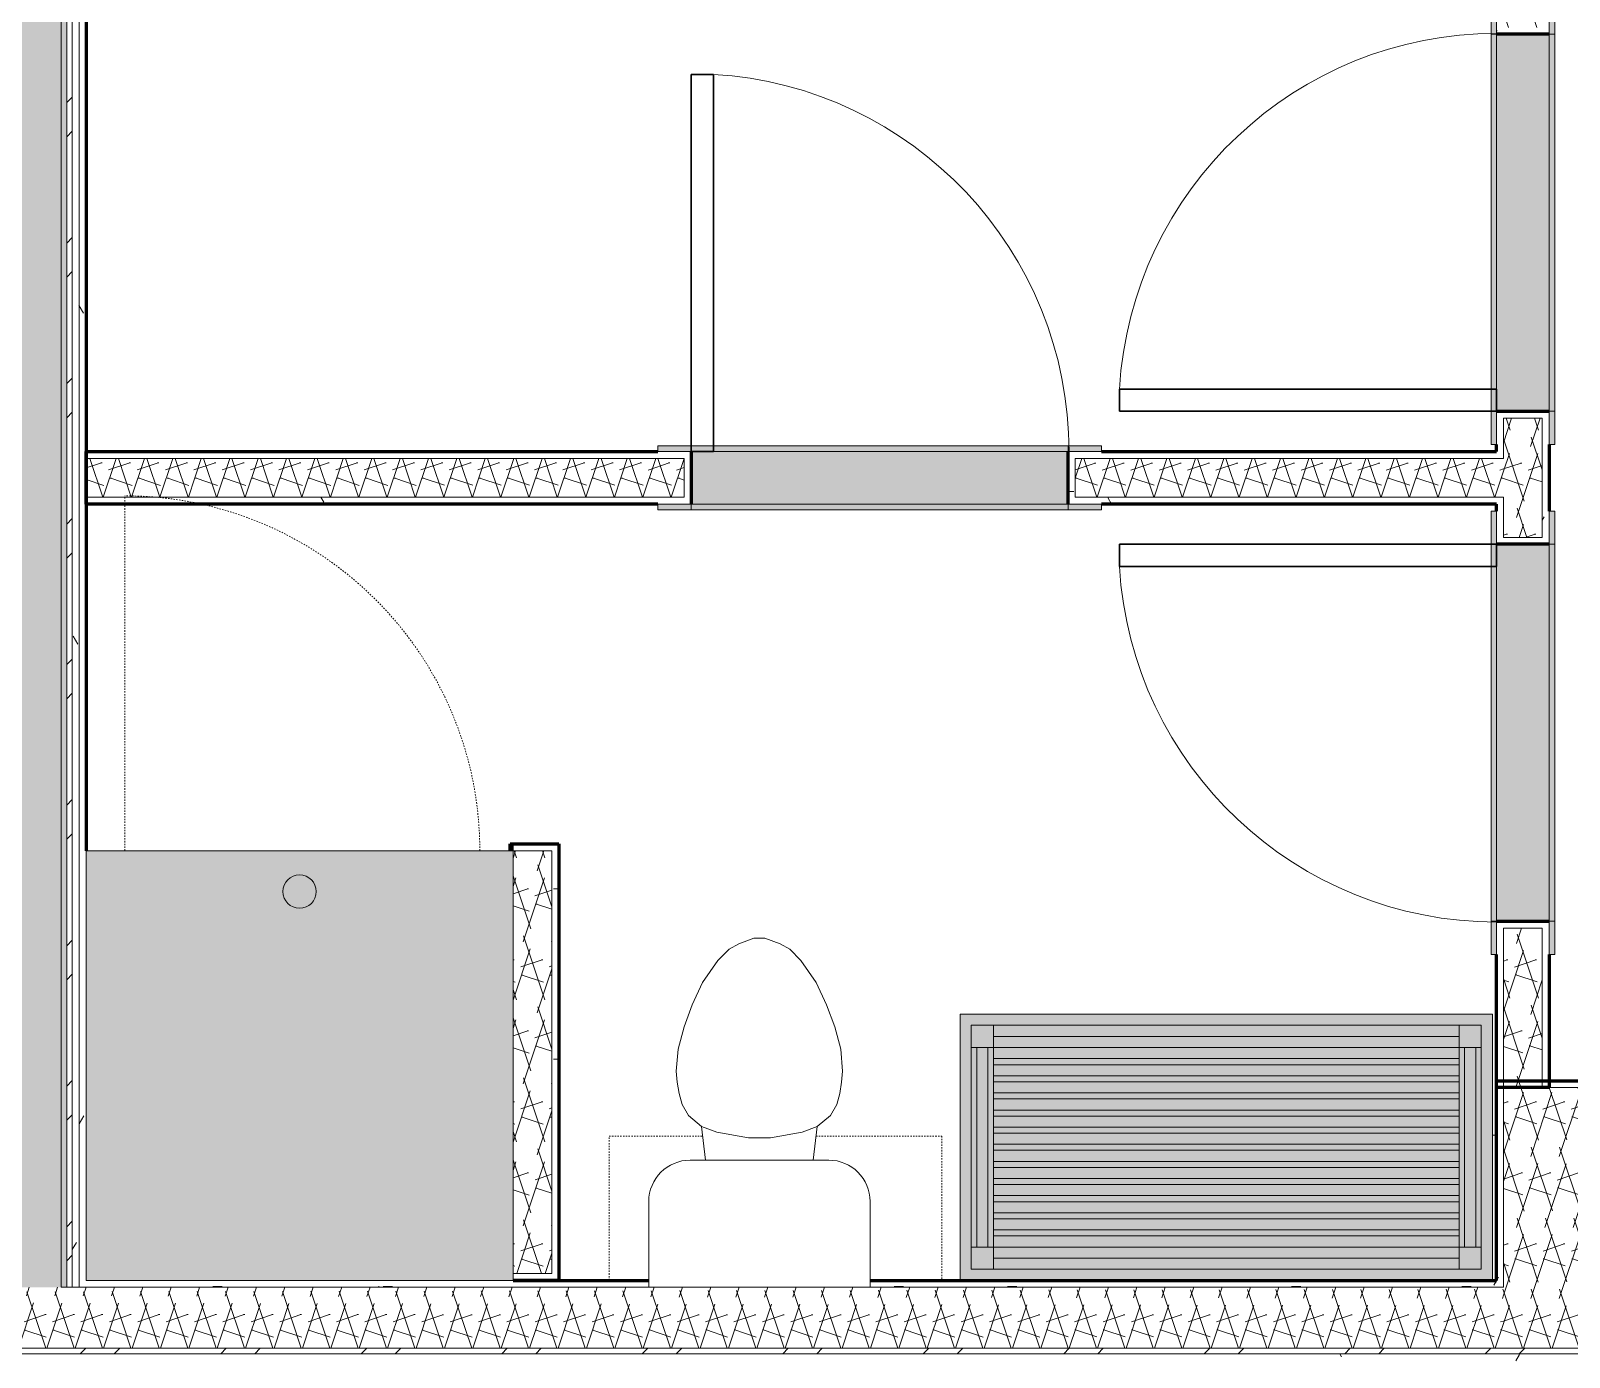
# Model space of a CAD drawing. Header units: inches. Extents: x -4110 to -1807, y 11006 to 12281.
# Drawn here: x -3339.3 to -3200.5, y 11718.4 to 11838.1 of the extents above; entities that cross this region are included whole.
import ezdxf

# ---------------------------------------------------------------- set-up
doc = ezdxf.new("R2010")
doc.units = ezdxf.units.IN
doc.header["$MEASUREMENT"] = 0
doc.linetypes.add('Dash', pattern=[0.25, 0.125, -0.125])
for name, color, linetype, lineweight in [('0-1', 7, 'Continuous', 5), ('0-2', 90, 'Continuous', 18), ('A-DOOR-1', 7, 'Continuous', 9), ('A-DOOR-2', 250, 'Continuous', 30), ('A-DOOR-FRAM-1', 31, 'Continuous', 18), ('A-DOOR-FRAM-2', 7, 'Continuous', 9), ('A-FLOR-2', 90, 'Continuous', 18), ('A-WALL', 113, 'Continuous', 18), ('A-WALL-1', 8, 'Continuous', 5), ('A-WALL-3', 50, 'Continuous', 60), ('A-WALL-4', 90, 'Continuous', 18), ('A-WALL-PATT-1', 7, 'Continuous', 9), ('A-WALL-PATT-2', 253, 'Continuous', 9), ('A-WALL-PATT-5', 111, 'Continuous', 9), ('I-WALL-4', 2, 'Continuous', 5), ('I-WALL-5', 2, 'Continuous', 60), ('P-SANR-FIXT-2', 7, 'Continuous', 9), ('P-SANR-FIXT-3', 130, 'Continuous', 9), ('P-SANR-FIXT-5', 9, 'Continuous', 9), ('P-SANR-FIXT-HDLN-1', 7, 'Dash', 9), ('Q-CASE-1', 130, 'Continuous', 9), ('Q-CASE-2', 127, 'Continuous', 9), ('Q-CASE-3', 7, 'Continuous', 9), ('Q-CASE-4', 7, 'Dash', 9)]:
    doc.layers.add(name, color=color, linetype=linetype, lineweight=lineweight)
pattern_1 = [(0, (0, 0), (20.48, 5.12), [0.845, -14.515, 0.845, -14.515, -81.92]), (0, (0, 0), (20.48, 5.12), [-30.72, 0.845, -29.875, 0.845, -14.515, -35.84]), (0, (0, 0), (20.48, 5.12), [-76.8, 0.845, -9.395, 0.845, -24.755]), (120, (7.68, 2.56), (-14.67405, 15.1762003), [0.845, -14.515, 0.845, -14.515, -81.92]), (120, (7.68, 2.56), (-14.67405, 15.1762003), [-30.72, 0.845, -29.875, 0.845, -14.515, -35.84]), (120, (7.68, 2.56), (-14.67405, 15.1762003), [-76.8, 0.845, -9.395, 0.845, -24.755]), (240, (10.24, 12.8), (-5.80595, -20.2962003), [0.845, -14.515, 0.845, -14.515, -81.92]), (240, (10.24, 12.8), (-5.80595, -20.2962003), [-30.72, 0.845, -29.875, 0.845, -14.515, -35.84]), (240, (10.24, 12.8), (-5.80595, -20.2962003), [-76.8, 0.845, -9.395, 0.845, -24.755])]
pattern_2 = [(161.57, (0.32, 0.32), (-2.560496185, -0.000537386), [0, -18.214, 2.022, 0]), (18.43, (-0.32, 0.32), (-2.560496185, 0.000537386), [0, -18.214, 2.022, 0]), (108.43, (0.32, 0.32), (1.27922091, -6.400876726), [6.07, -14.166]), (71.57, (-0.32, 0.32), (1.27922091, 6.400876726), [6.07, -14.166])]
pattern_3 = [(45, (0, 0), (-6.335677, 6.335677), []), (45, (0, 9.6), (-6.335677, 6.335677), [])]

# ---------------------------------------------------------------- blocks, each defined once
blk = doc.blocks.new('SWING - SINGLE - FLUSH - SWING - FLUSH - 2-10 x 6-8 - PRIVACY-3983845-ENLARGED RCP - 2ND FLOOR PLAN - EAST')
at = {"layer": 'A-DOOR-FRAM-1'}
for points in [[(-17.63, 2.38), (-17, 2.38), (-17, 2.88), (-20, 2.88), (-20, 2.38)], [(-17, 2.38), (17, 2.38), (17, 2.88), (-17, 2.88)], [(20, 2.38), (20, 2.88), (17, 2.88), (17, 2.38)], [(-17, -2.87), (-17, -2.37), (-20, -2.37), (-20, -2.87), (-17.63, -2.87)], [(17, -2.87), (17, -2.37), (-17, -2.37), (-17, -2.87), (16.5, -2.87)], [(20, -2.87), (20, -2.37), (17, -2.37), (17, -2.87), (19.65, -2.87)]]:
    blk.add_hatch(color=256, dxfattribs=at).paths.add_polyline_path(points, flags=0)
at = {"layer": 'A-DOOR-1'}
blk.add_arc((17, -2.37), 34.07, 180, 266.6343, dxfattribs=at)
at = {"layer": 'A-DOOR-2'}
for p, q in [((15, -2.37), (15, -36.38)), ((17, -2.37), (15, -2.37)), ((17, -2.37), (17, -36.38)), ((17, -36.38), (15, -36.38))]:
    blk.add_line(p, q, dxfattribs=at)
at = {"layer": 'A-DOOR-FRAM-2'}
for p, q in [((-17, 2.88), (-20, 2.88)), ((-20, 2.88), (-20, 2.38)), ((17, 2.88), (-17, 2.88)), ((-17, 2.88), (-17, 2.38)), ((20, 2.88), (17, 2.88)), ((17, 2.88), (17, 2.38)), ((20, 2.88), (20, 2.38)), ((-20, 2.38), (-17, 2.38)), ((-17, 2.38), (17, 2.38)), ((17, 2.38), (20, 2.38)), ((-17, -2.37), (-20, -2.37)), ((-20, -2.87), (-20, -2.37)), ((17, -2.37), (-17, -2.37)), ((-17, -2.87), (-17, -2.37)), ((20, -2.37), (17, -2.37)), ((17, -2.87), (17, -2.37)), ((20, -2.87), (20, -2.37)), ((-20, -2.87), (-17, -2.87)), ((-17, -2.87), (17, -2.87)), ((17, -2.87), (20, -2.87))]:
    blk.add_line(p, q, dxfattribs=at)
blk = doc.blocks.new('SWING - SINGLE - FLUSH - SWING - FLUSH - 2-10 x 6-8 - PRIVACY-3983846-ENLARGED RCP - 2ND FLOOR PLAN - EAST')
at = {"layer": 'A-DOOR-FRAM-1'}
for points in [[(-17.63, 2.38), (-17, 2.38), (-17, 2.88), (-20, 2.88), (-20, 2.38)], [(-17, 2.38), (17, 2.38), (17, 2.88), (-17, 2.88)], [(20, 2.38), (20, 2.88), (17, 2.88), (17, 2.38), (17.62, 2.38)], [(-17.63, -2.87), (-17, -2.87), (-17, -2.37), (-20, -2.37), (-20, -2.87)], [(-17, -2.87), (17, -2.87), (17, -2.37), (-17, -2.37)], [(17, -2.87), (20, -2.87), (20, -2.37), (17, -2.37)]]:
    blk.add_hatch(color=256, dxfattribs=at).paths.add_polyline_path(points, flags=0)
at = {"layer": 'A-DOOR-1'}
blk.add_arc((17, -2.37), 34.07, 180, 266.6343, dxfattribs=at)
at = {"layer": 'A-DOOR-2'}
for p, q in [((15, -2.37), (15, -36.38)), ((17, -2.37), (15, -2.37)), ((17, -2.37), (17, -36.38)), ((17, -36.38), (15, -36.38))]:
    blk.add_line(p, q, dxfattribs=at)
at = {"layer": 'A-DOOR-FRAM-2'}
for p, q in [((-17, 2.88), (-20, 2.88)), ((-20, 2.88), (-20, 2.38)), ((17, 2.88), (-17, 2.88)), ((-17, 2.88), (-17, 2.38)), ((20, 2.88), (17, 2.88)), ((17, 2.88), (17, 2.38)), ((20, 2.88), (20, 2.38)), ((-20, 2.38), (-17, 2.38)), ((-17, 2.38), (17, 2.38)), ((17, 2.38), (20, 2.38)), ((-17, -2.37), (-20, -2.37)), ((-20, -2.87), (-20, -2.37)), ((17, -2.37), (-17, -2.37)), ((-17, -2.87), (-17, -2.37)), ((20, -2.37), (17, -2.37)), ((17, -2.87), (17, -2.37)), ((20, -2.87), (20, -2.37)), ((-20, -2.87), (-17, -2.87)), ((-17, -2.87), (17, -2.87)), ((17, -2.87), (20, -2.87))]:
    blk.add_line(p, q, dxfattribs=at)
blk = doc.blocks.new('Toilet-Domestic-3D - Toilet-Domestic-3D-1352612-ENLARGED RCP - 2ND FLOOR PLAN - EAST')
at = {"layer": 'P-SANR-FIXT-2'}
for p, q in [((-9.98, 19.48), (9.98, 19.48)), ((-9.98, 11.75), (-9.98, 19.48)), ((9.98, 19.48), (9.98, 11.75)), ((6.25, 8.02), (-6.25, 8.02)), ((-4.86, 8.02), (-5.21, 5)), ((4.86, 8.02), (5.21, 5)), ((-1, 6), (-3.84, 5.5)), ((1, 6), (-1, 6)), ((3.84, 5.5), (1, 6)), ((-5.21, 5), (-6.4, 4)), ((-3.84, 5.5), (-5.21, 5)), ((5.21, 5), (3.84, 5.5)), ((6.4, 4), (5.21, 5)), ((-6.97, 3), (-7.24, 2)), ((-6.4, 4), (-6.97, 3)), ((6.97, 3), (6.4, 4)), ((7.24, 2), (6.97, 3)), ((-7.24, 2), (-7.41, 1)), ((7.41, 1), (7.24, 2)), ((-7.41, 1), (-7.5, 0)), ((-7.5, 0), (-7.33, -1.99)), ((7.33, -1.99), (7.5, 0)), ((7.5, 0), (7.41, 1)), ((-7.33, -1.99), (-6.79, -4)), ((6.79, -4), (7.33, -1.99)), ((-6.79, -4), (-6.06, -6)), ((6.06, -6), (6.79, -4)), ((-6.06, -6), (-5.13, -8)), ((5.13, -8), (6.06, -6)), ((-5.13, -8), (-3.74, -10)), ((3.74, -10), (5.13, -8)), ((-3.74, -10), (-2.74, -11)), ((-2.74, -11), (-1.87, -11.5)), ((1.87, -11.5), (2.74, -11)), ((2.74, -11), (3.74, -10)), ((-1.87, -11.5), (-0.5, -12)), ((-0.5, -12), (0.5, -12)), ((0.5, -12), (1.87, -11.5))]:
    blk.add_line(p, q, dxfattribs=at)
for centre, start, end in [((-6.25, 11.75), 180, 270), ((6.25, 11.75), 270, 360)]:
    blk.add_arc(centre, 3.73, start, end, dxfattribs=at)
blk = doc.blocks.new('Bath Vanity - Bath Vanity 48_-V2-ENLARGED RCP - 2ND FLOOR PLAN - EAST')
at = {"layer": 'Q-CASE-1'}
h = blk.add_hatch(color=256, dxfattribs=at)
h.paths.add_polyline_path([(-23.26, 24), (-23.26, 0), (24.74, 0), (24.74, 24), (-22.26, 24)], flags=0)
h.paths.add_polyline_path([(-22.26, 22), (-22.26, 23), (23.74, 23), (23.74, 1), (-22.26, 1), (-22.26, 21)], flags=0)
h.paths.add_polyline_path([(-20.26, 22), (-20.26, 21), (21.74, 21), (21.74, 22), (-16.56, 22)], flags=0)
h.paths.add_polyline_path([(-20.26, 18.45), (-20.26, 17.91), (21.74, 17.91), (21.74, 18.45), (-16.56, 18.45)], flags=0)
h.paths.add_polyline_path([(-20.26, 10.18), (21.74, 10.18), (21.74, 10.73), (-20.26, 10.73)], flags=0)
h.paths.add_polyline_path([(-20.26, 12.27), (-20.26, 11.73), (21.74, 11.73), (21.74, 12.27), (-16.56, 12.27)], flags=0)
h.paths.add_polyline_path([(-20.26, 20), (-20.26, 19.45), (21.74, 19.45), (21.74, 20), (-16.56, 20)], flags=0)
h.paths.add_polyline_path([(-20.26, 13.82), (-20.26, 13.27), (21.74, 13.27), (21.74, 13.82), (-16.56, 13.82)], flags=0)
h.paths.add_polyline_path([(-20.26, 2), (21.74, 2), (21.74, 3), (-20.26, 3)], flags=0)
h.paths.add_polyline_path([(-20.26, 5.55), (21.74, 5.55), (21.74, 6.09), (-20.26, 6.09)], flags=0)
h.paths.add_polyline_path([(-20.26, 15.36), (-20.26, 14.82), (21.74, 14.82), (21.74, 15.36), (-16.56, 15.36)], flags=0)
h.paths.add_polyline_path([(-20.26, 7.64), (-20.26, 7.09), (21.74, 7.09), (21.74, 7.64), (-16.56, 7.64)], flags=0)
h.paths.add_polyline_path([(-20.26, 4.05), (-20.26, 4), (21.74, 4), (21.74, 4.55), (-20.26, 4.55)], flags=0)
h.paths.add_polyline_path([(-20.26, 16.91), (-20.26, 16.36), (21.74, 16.36), (21.74, 16.91), (-16.56, 16.91)], flags=0)
h.paths.add_polyline_path([(-20.26, 8.64), (21.74, 8.64), (21.74, 9.18), (-20.26, 9.18)], flags=0)
at = {"layer": 'Q-CASE-2'}
h = blk.add_hatch(color=256, dxfattribs=at)
h.paths.add_polyline_path([(-22.26, 22), (-22.26, 21), (-20.26, 21), (-20.26, 23), (-22.26, 23)], flags=0)
h.paths.add_polyline_path([(-22.26, 3), (-22.26, 1), (-20.26, 1), (-20.26, 3), (-21.76, 3)], flags=0)
h.paths.add_polyline_path([(21.74, 23), (21.74, 21), (23.74, 21), (23.74, 23)], flags=0)
h.paths.add_polyline_path([(21.74, 3), (21.74, 1), (23.74, 1), (23.74, 3), (22.24, 3)], flags=0)
for points in [[(-20.26, 22), (21.74, 22), (21.74, 23), (-20.26, 23)], [(-22.26, 20), (-22.26, 3), (-21.76, 3), (-21.76, 21), (-22.26, 21)], [(-21.76, 10.73), (-21.76, 3), (-20.76, 3), (-20.76, 21), (-21.76, 21), (-21.76, 11.73)], [(-20.76, 4), (-20.76, 3), (-20.26, 3), (-20.26, 21), (-20.76, 21), (-20.76, 4.55)], [(-20.26, 21), (-20.26, 20), (21.74, 20), (21.74, 21), (-16.56, 21)], [(21.74, 4.55), (21.74, 3), (22.24, 3), (22.24, 21), (21.74, 21), (21.74, 5.55)], [(22.24, 5.55), (22.24, 3), (23.24, 3), (23.24, 21), (22.24, 21), (22.24, 6.09)], [(23.24, 13.27), (23.24, 3), (23.74, 3), (23.74, 21), (23.24, 21), (23.24, 13.82)], [(-20.26, 19.45), (-20.26, 18.45), (21.74, 18.45), (21.74, 19.45), (-16.56, 19.45)], [(-20.26, 16.91), (21.74, 16.91), (21.74, 17.91), (-20.26, 17.91), (-20.26, 17.78)], [(-20.26, 16.36), (-20.26, 15.36), (21.74, 15.36), (21.74, 16.36), (-16.56, 16.36)], [(-20.26, 14.82), (-20.26, 13.82), (21.74, 13.82), (21.74, 14.82), (-16.56, 14.82)], [(-20.26, 13.27), (-20.26, 12.27), (21.74, 12.27), (21.74, 13.27), (-16.56, 13.27)], [(-20.26, 11.73), (-20.26, 10.73), (21.74, 10.73), (21.74, 11.73), (-16.56, 11.73)], [(-20.26, 10.18), (-20.26, 9.18), (21.74, 9.18), (21.74, 10.18), (-16.56, 10.18)], [(-20.26, 8.64), (-20.26, 7.64), (21.74, 7.64), (21.74, 8.64), (-16.56, 8.64)], [(-20.26, 7.09), (-20.26, 6.09), (21.74, 6.09), (21.74, 7.09), (-16.56, 7.09)], [(-20.26, 5.55), (-20.26, 4.55), (21.74, 4.55), (21.74, 5.55), (-16.56, 5.55)], [(-20.26, 4), (-20.26, 3), (21.74, 3), (21.74, 4), (-19.26, 4)], [(-20.26, 2), (-20.26, 1), (21.74, 1), (21.74, 2), (-16.56, 2)]]:
    blk.add_hatch(color=256, dxfattribs=at).paths.add_polyline_path(points, flags=0)
at = {"layer": 'Q-CASE-3'}
for p, q in [((-23.26, 0), (-23.26, 24)), ((-23.26, 24), (24.74, 24)), ((24.74, 24), (24.74, 0)), ((-22.26, 21), (-22.26, 23)), ((-22.26, 23), (-20.26, 23)), ((-20.26, 23), (21.74, 23)), ((-20.26, 23), (-20.26, 21)), ((21.74, 21), (21.74, 23)), ((21.74, 23), (23.74, 23)), ((23.74, 23), (23.74, 21)), ((-22.26, 21), (-22.26, 3)), ((-20.26, 21), (-22.26, 21)), ((-21.76, 21), (-21.76, 3)), ((-20.76, 21), (-20.76, 3)), ((-20.26, 22), (21.74, 22)), ((21.74, 21), (-20.26, 21)), ((-20.26, 21), (-20.26, 3)), ((21.74, 21), (21.74, 3)), ((23.74, 21), (21.74, 21)), ((22.24, 21), (22.24, 3)), ((23.24, 21), (23.24, 3)), ((23.74, 21), (23.74, 3)), ((-20.26, 20), (21.74, 20)), ((21.74, 19.45), (-20.26, 19.45)), ((-20.26, 18.45), (21.74, 18.45)), ((21.74, 17.91), (-20.26, 17.91)), ((-20.26, 16.91), (21.74, 16.91)), ((21.74, 16.36), (-20.26, 16.36)), ((-20.26, 15.36), (21.74, 15.36)), ((21.74, 14.82), (-20.26, 14.82)), ((-20.26, 13.82), (21.74, 13.82)), ((21.74, 13.27), (-20.26, 13.27)), ((-20.26, 12.27), (21.74, 12.27)), ((21.74, 11.73), (-20.26, 11.73)), ((-20.26, 10.73), (21.74, 10.73)), ((21.74, 10.18), (-20.26, 10.18)), ((-20.26, 9.18), (21.74, 9.18)), ((21.74, 8.64), (-20.26, 8.64)), ((-20.26, 7.64), (21.74, 7.64)), ((21.74, 7.09), (-20.26, 7.09)), ((-20.26, 6.09), (21.74, 6.09)), ((21.74, 5.55), (-20.26, 5.55)), ((-20.26, 4.55), (21.74, 4.55)), ((-22.26, 1), (-22.26, 3)), ((-22.26, 3), (-20.26, 3)), ((21.74, 4), (-20.26, 4)), ((-20.26, 3), (21.74, 3)), ((-20.26, 3), (-20.26, 1)), ((21.74, 1), (21.74, 3)), ((21.74, 3), (23.74, 3)), ((23.74, 3), (23.74, 1)), ((-20.26, 2), (21.74, 2)), ((-20.26, 1), (-22.26, 1)), ((-20.26, 1), (21.74, 1)), ((23.74, 1), (21.74, 1))]:
    blk.add_line(p, q, dxfattribs=at)
blk = doc.blocks.new('300 Series Wall Hung Cabinet_326 - 30_-V3-ENLARGED RCP - 2ND FLOOR PLAN - EAST')
at = {"layer": 'Q-CASE-4'}
for p, q in [((-15, 0.19), (-15, 13.19)), ((-15, 13.19), (-6.56, 13.19)), ((3.66, 13.19), (15, 13.19)), ((15, 13.19), (15, 0.19)), ((-11.43, 0.19), (-15, 0.19)), ((15, 0.19), (8.53, 0.19))]:
    blk.add_line(p, q, dxfattribs=at)
blk = doc.blocks.new('SWING - SINGLE - FLUSH - SWING - FLUSH - 2-10 x 6-8 - PRIVACY-3983844-ENLARGED RCP - 2ND FLOOR PLAN - EAST')
at = {"layer": 'A-DOOR-FRAM-1'}
for points in [[(-17.63, 2.37), (-17, 2.37), (-17, 2.87), (-20, 2.87), (-20, 2.37)], [(-17, 2.37), (17, 2.37), (17, 2.87), (-17, 2.87)], [(20, 2.37), (20, 2.87), (17, 2.87), (17, 2.37), (18.19, 2.37)], [(-17, -2.88), (-17, -2.38), (-20, -2.38), (-20, -2.88), (-17.63, -2.88)], [(-17, -2.88), (17, -2.88), (17, -2.38), (-17, -2.38)], [(20, -2.88), (20, -2.38), (17, -2.38), (17, -2.88), (18.19, -2.88)]]:
    blk.add_hatch(color=256, dxfattribs=at).paths.add_polyline_path(points, flags=0)
at = {"layer": 'A-DOOR-1'}
blk.add_arc((17, 2.37), 34.07, 93.3657, 180, dxfattribs=at)
at = {"layer": 'A-DOOR-2'}
for p, q in [((15, 2.37), (15, 36.38)), ((17, 36.38), (15, 36.38)), ((17, 2.37), (17, 36.38)), ((17, 2.37), (15, 2.37))]:
    blk.add_line(p, q, dxfattribs=at)
at = {"layer": 'A-DOOR-FRAM-2'}
for p, q in [((-17, 2.87), (-20, 2.87)), ((-20, 2.37), (-20, 2.87)), ((17, 2.87), (-17, 2.87)), ((-17, 2.37), (-17, 2.87)), ((20, 2.87), (17, 2.87)), ((17, 2.37), (17, 2.87)), ((20, 2.37), (20, 2.87)), ((-20, 2.37), (-17, 2.37)), ((-17, 2.37), (17, 2.37)), ((17, 2.37), (20, 2.37)), ((-17, -2.38), (-20, -2.38)), ((-20, -2.38), (-20, -2.88)), ((17, -2.38), (-17, -2.38)), ((-17, -2.38), (-17, -2.88)), ((20, -2.38), (17, -2.38)), ((17, -2.38), (17, -2.88)), ((20, -2.38), (20, -2.88)), ((-20, -2.88), (-17, -2.88)), ((-17, -2.88), (17, -2.88)), ((17, -2.88), (20, -2.88))]:
    blk.add_line(p, q, dxfattribs=at)
blk = doc.blocks.new('The Shower - The Shower-4050272-ENLARGED RCP - 2ND FLOOR PLAN - EAST')
at = {"layer": 'P-SANR-FIXT-3'}
h = blk.add_hatch(color=256, dxfattribs=at)
h.paths.add_polyline_path([(0, -7.47), (0, -39.25), (38.5, -39.25), (38.5, -0.5), (0, -0.5)], flags=0)
h.paths.add_polyline_path([(17.75, -35.56), (17.8, -35.17), (17.95, -34.81), (18.19, -34.5), (18.5, -34.26), (18.86, -34.11), (19.25, -34.06), (19.64, -34.11), (20, -34.26), (20.31, -34.5), (20.55, -34.81), (20.7, -35.17), (20.75, -35.59), (20.7, -35.95), (20.55, -36.31), (20.31, -36.62), (20, -36.86), (19.64, -37.01), (19.25, -37.06), (18.86, -37.01), (18.5, -36.86), (18.19, -36.62), (17.95, -36.31), (17.8, -35.95), (17.75, -35.59)], flags=0)
at = {"layer": 'P-SANR-FIXT-5'}
blk.add_hatch(color=256, dxfattribs=at).paths.add_polyline_path([(17.75, -35.56), (17.8, -35.95), (17.95, -36.31), (18.19, -36.62), (18.5, -36.86), (18.86, -37.01), (19.25, -37.06), (19.64, -37.01), (20.04, -36.83), (20.31, -36.62), (20.55, -36.31), (20.7, -35.95), (20.75, -35.53), (20.7, -35.17), (20.55, -34.81), (20.31, -34.5), (20, -34.26), (19.64, -34.11), (19.25, -34.06), (18.86, -34.11), (18.5, -34.26), (18.19, -34.5), (17.95, -34.81), (17.8, -35.17), (17.75, -35.55)], flags=0)
at = {"layer": 'P-SANR-FIXT-2'}
for p, q in [((0, -0.5), (38.5, -0.5)), ((0, -39.25), (0, -0.5)), ((38.5, -0.5), (38.5, -39.25)), ((38.5, -39.25), (0, -39.25))]:
    blk.add_line(p, q, dxfattribs=at)
for start, end in [(0, 180), (180, 360)]:
    blk.add_arc((19.25, -35.56), 1.5, start, end, dxfattribs=at)
at = {"layer": 'P-SANR-FIXT-HDLN-1'}
blk.add_line((35, -39.25), (35, -71.25), dxfattribs=at)
blk.add_arc((35, -39.25), 32, 180, 270, dxfattribs=at)
blk = doc.blocks.new('CTR - 1st Phase - Unit Layouts_rvt-1-ENLARGED RCP - 2ND FLOOR PLAN - EAST')
at = {"layer": 'A-WALL-1'}
for points in [[(-3207.1, 11803.74), (-3202.35, 11803.74), (-3202.35, 11837.74), (-3207.1, 11837.74), (-3207.1, 11827.3)], [(-3245.72, 11795.36), (-3245.72, 11800.11), (-3279.72, 11800.11), (-3279.72, 11795.36)], [(-3207.1, 11757.74), (-3202.35, 11757.74), (-3202.35, 11791.74), (-3207.1, 11791.74), (-3207.1, 11789.46)], [(-3296.04, 11764.11), (-3295.79, 11764.11), (-3295.79, 11764.74), (-3296.04, 11764.74)]]:
    blk.add_hatch(color=256, dxfattribs=at).paths.add_polyline_path(points, flags=0)
at = {"layer": 'A-WALL-PATT-1'}
h = blk.add_hatch(dxfattribs=at)
h.set_pattern_fill('FP_1', color=256, style=0, pattern_type=2)
h.set_pattern_definition(pattern_1)
h.paths.add_polyline_path([(-3206.48, 11742.74), (-3206.47, 11742.74), (-3206.47, 11757.11), (-3204.72, 11757.11), (-3204.72, 11757.74), (-3207.1, 11757.74), (-3207.07, 11743.34)], flags=0)
h.paths.add_polyline_path([(-3207.1, 11791.74), (-3204.72, 11791.74), (-3204.72, 11792.36), (-3206.47, 11792.36), (-3206.47, 11795.99), (-3207.1, 11795.99), (-3207.1, 11792.36)], flags=0)
h.paths.add_polyline_path([(-3206.47, 11799.49), (-3206.47, 11803.11), (-3204.72, 11803.11), (-3204.72, 11803.74), (-3207.1, 11803.74), (-3207.1, 11799.49)], flags=0)
h.paths.add_polyline_path([(-3206.34, 11837.74), (-3204.72, 11837.74), (-3204.72, 11838.36), (-3206.47, 11838.36), (-3206.47, 11841.36), (-3207.1, 11841.36), (-3207.1, 11837.74), (-3206.47, 11837.74)], flags=0)
h = blk.add_hatch(dxfattribs=at)
h.set_pattern_fill('FP_1', color=256, style=0, pattern_type=2)
h.set_pattern_definition(pattern_1)
h.paths.add_polyline_path([(-3202.35, 11742.74), (-3202.35, 11757.74), (-3204.72, 11757.74), (-3204.72, 11757.11), (-3202.97, 11757.11), (-3202.97, 11742.74)], flags=0)
h.paths.add_polyline_path([(-3202.97, 11791.74), (-3202.35, 11791.74), (-3202.37, 11803.74), (-3204.72, 11803.74), (-3204.72, 11803.11), (-3202.97, 11803.11), (-3202.97, 11792.36), (-3204.72, 11792.36), (-3204.72, 11791.74), (-3204.42, 11791.74)], flags=0)
h.paths.add_polyline_path([(-3204.72, 11837.74), (-3202.35, 11837.74), (-3202.35, 11841.36), (-3202.97, 11841.36), (-3202.97, 11838.36), (-3204.72, 11838.36)], flags=0)
h = blk.add_hatch(dxfattribs=at)
h.set_pattern_fill('FP_1', color=256, style=0, pattern_type=2)
h.set_pattern_definition(pattern_1)
h.paths.add_polyline_path([(-3218.81, 11795.36), (-3207.1, 11795.36), (-3207.1, 11795.99), (-3245.1, 11795.99), (-3245.1, 11797.74), (-3245.72, 11797.74), (-3245.72, 11795.36), (-3242.72, 11795.36)], flags=0)
h.paths.add_polyline_path([(-3279.72, 11795.36), (-3279.72, 11797.74), (-3280.35, 11797.74), (-3280.35, 11795.99), (-3334.29, 11795.99), (-3334.29, 11795.36), (-3280.35, 11795.36)], flags=0)
h = blk.add_hatch(dxfattribs=at)
h.set_pattern_fill('FP_1', color=256, style=0, pattern_type=2)
h.set_pattern_definition(pattern_1)
h.paths.add_polyline_path([(-3295.79, 11725.36), (-3291.66, 11725.36), (-3291.66, 11764.74), (-3295.79, 11764.74), (-3295.79, 11764.11), (-3292.29, 11764.11), (-3292.29, 11725.99), (-3295.79, 11725.99)], flags=0)
at = {"layer": 'A-WALL-PATT-2'}
h = blk.add_hatch(dxfattribs=at)
h.set_pattern_fill('FP_2', color=256, style=0, pattern_type=2)
h.set_pattern_definition(pattern_2)
h.paths.add_polyline_path([(-3206.47, 11742.74), (-3202.97, 11742.74), (-3202.97, 11757.11), (-3206.47, 11757.11), (-3206.47, 11751.61)], flags=0)
h.paths.add_polyline_path([(-3204.72, 11792.36), (-3202.97, 11792.36), (-3202.97, 11803.11), (-3206.47, 11803.11), (-3206.47, 11792.36)], flags=0)
h.paths.add_polyline_path([(-3202.97, 11838.36), (-3202.97, 11841.99), (-3206.47, 11841.99), (-3206.47, 11838.36), (-3204.72, 11838.36)], flags=0)
h = blk.add_hatch(dxfattribs=at)
h.set_pattern_fill('FP_2', color=256, style=0, pattern_type=2)
h.set_pattern_definition(pattern_2)
h.paths.add_polyline_path([(-3207.1, 11795.99), (-3206.47, 11795.99), (-3206.47, 11799.49), (-3245.1, 11799.49), (-3245.1, 11795.99), (-3218.81, 11795.99)], flags=0)
h.paths.add_polyline_path([(-3286.17, 11795.99), (-3280.35, 11795.99), (-3280.35, 11799.49), (-3334.29, 11799.49), (-3334.29, 11795.99), (-3307.01, 11795.99)], flags=0)
h = blk.add_hatch(dxfattribs=at)
h.set_pattern_fill('FP_2', color=256, style=0, pattern_type=2)
h.set_pattern_definition(pattern_2)
h.paths.add_polyline_path([(-3295.79, 11725.99), (-3292.29, 11725.99), (-3292.29, 11764.11), (-3295.79, 11764.11), (-3295.79, 11730.46)], flags=0)
at = {"layer": 'A-WALL-3'}
for p, q in [((-3202.35, 11837.74), (-3207.1, 11837.74)), ((-3207.1, 11803.74), (-3202.35, 11803.74)), ((-3207.1, 11800.11), (-3207.1, 11800.74)), ((-3202.35, 11800.74), (-3202.35, 11794.74)), ((-3334.29, 11800.11), (-3282.72, 11800.11)), ((-3334.29, 11795.36), (-3334.29, 11800.11)), ((-3279.72, 11800.11), (-3279.72, 11795.36)), ((-3245.72, 11795.36), (-3245.72, 11800.11)), ((-3242.72, 11800.11), (-3207.1, 11800.11)), ((-3282.72, 11795.36), (-3334.29, 11795.36)), ((-3207.1, 11795.36), (-3242.72, 11795.36)), ((-3207.1, 11794.74), (-3207.1, 11795.36)), ((-3202.35, 11791.74), (-3207.1, 11791.74)), ((-3296.04, 11764.11), (-3296.04, 11764.74)), ((-3296.04, 11764.74), (-3295.79, 11764.74)), ((-3295.79, 11764.74), (-3292.29, 11764.74)), ((-3292.29, 11764.74), (-3291.66, 11764.74)), ((-3291.66, 11764.74), (-3291.66, 11725.36)), ((-3207.1, 11757.74), (-3202.35, 11757.74)), ((-3207.1, 11742.74), (-3207.1, 11754.74)), ((-3202.35, 11754.74), (-3202.35, 11742.74)), ((-3202.35, 11742.74), (-3207.1, 11742.74)), ((-3292.29, 11725.36), (-3295.79, 11725.36)), ((-3291.66, 11725.36), (-3292.29, 11725.36))]:
    blk.add_line(p, q, dxfattribs=at)
at = {"layer": 'A-WALL-4'}
for p, q in [((-3207.1, 11837.74), (-3207.1, 11803.74)), ((-3202.35, 11803.74), (-3202.35, 11837.74)), ((-3206.47, 11803.11), (-3204.72, 11803.11)), ((-3206.47, 11799.49), (-3206.47, 11803.11)), ((-3204.72, 11803.11), (-3202.97, 11803.11)), ((-3202.97, 11803.11), (-3202.97, 11792.36)), ((-3334.29, 11799.49), (-3280.35, 11799.49)), ((-3280.35, 11799.49), (-3280.35, 11797.74)), ((-3245.72, 11800.11), (-3279.72, 11800.11)), ((-3245.1, 11797.74), (-3245.1, 11799.49)), ((-3245.1, 11799.49), (-3207.1, 11799.49)), ((-3206.47, 11799.49), (-3207.1, 11799.49)), ((-3280.35, 11797.74), (-3280.35, 11795.99)), ((-3245.1, 11795.99), (-3245.1, 11797.74)), ((-3280.35, 11795.99), (-3334.29, 11795.99)), ((-3279.72, 11795.36), (-3245.72, 11795.36)), ((-3207.1, 11795.99), (-3245.1, 11795.99)), ((-3206.47, 11795.99), (-3207.1, 11795.99)), ((-3206.47, 11792.36), (-3206.47, 11795.99)), ((-3204.72, 11792.36), (-3206.47, 11792.36)), ((-3202.97, 11792.36), (-3204.72, 11792.36)), ((-3207.1, 11791.74), (-3207.1, 11757.74)), ((-3202.35, 11757.74), (-3202.35, 11791.74)), ((-3295.79, 11764.74), (-3295.79, 11764.11)), ((-3295.79, 11764.11), (-3295.79, 11764.74)), ((-3295.79, 11764.11), (-3292.29, 11764.11)), ((-3292.29, 11725.99), (-3292.29, 11764.11)), ((-3206.47, 11742.74), (-3206.47, 11757.11)), ((-3206.47, 11757.11), (-3204.72, 11757.11)), ((-3204.72, 11757.11), (-3202.97, 11757.11)), ((-3202.97, 11757.11), (-3202.97, 11742.74)), ((-3292.29, 11725.99), (-3295.79, 11725.99))]:
    blk.add_line(p, q, dxfattribs=at)
at = {"layer": '0-2'}
for name, p, rotation in [('SWING - SINGLE - FLUSH - SWING - FLUSH - 2-10 x 6-8 - PRIVACY-3983845-ENLARGED RCP - 2ND FLOOR PLAN - EAST', (-3204.72, 11820.74), 270.0000000000324), ('SWING - SINGLE - FLUSH - SWING - FLUSH - 2-10 x 6-8 - PRIVACY-3983846-ENLARGED RCP - 2ND FLOOR PLAN - EAST', (-3262.72, 11797.74), 180), ('The Shower - The Shower-4050272-ENLARGED RCP - 2ND FLOOR PLAN - EAST', (-3295.79, 11724.86), 180), ('SWING - SINGLE - FLUSH - SWING - FLUSH - 2-10 x 6-8 - PRIVACY-3983844-ENLARGED RCP - 2ND FLOOR PLAN - EAST', (-3204.72, 11774.74), 90.00000000003243), ('Toilet-Domestic-3D - Toilet-Domestic-3D-1352612-ENLARGED RCP - 2ND FLOOR PLAN - EAST', (-3273.57, 11744.22), 180)]:
    blk.add_blockref(name, p, dxfattribs=dict(at, rotation=rotation))
for name, p in [('Bath Vanity - Bath Vanity 48_-V2-ENLARGED RCP - 2ND FLOOR PLAN - EAST', (-3232.21, 11725.36)), ('300 Series Wall Hung Cabinet_326 - 30_-V3-ENLARGED RCP - 2ND FLOOR PLAN - EAST', (-3272.12, 11725.18))]:
    blk.add_blockref(name, p, dxfattribs=at)
blk = doc.blocks.new('CTR - 1st Phase - Shell_rvt-1-ENLARGED RCP - 2ND FLOOR PLAN - EAST')
at = {"layer": 'A-FLOR-2'}
blk.add_line((-3207.1, 11738.44), (-3207.47, 11738.44), dxfattribs=at)

msp = doc.modelspace()

# ---------------------------------------------------------------- hatches: boundary and pattern name
at = {"layer": 'A-WALL-PATT-5'}
h = msp.add_hatch(dxfattribs=at)
h.set_pattern_fill('FP_2', color=256, style=0, pattern_type=2)
h.set_pattern_definition(pattern_2)
h.paths.add_polyline_path([(-3342.04, 11724.74), (-3336.54, 11724.74), (-3336.54, 12110.34), (-3342.04, 12110.34), (-3342.04, 11724.74)], flags=0)
h = msp.add_hatch(dxfattribs=at)
h.set_pattern_fill('FP_37', color=256, style=0, pattern_type=2)
h.set_pattern_definition(pattern_3)
h.paths.add_polyline_path([(-3336.04, 11724.74), (-3335.54, 11724.74), (-3335.54, 12110.34), (-3336.04, 12110.34), (-3336.04, 11725.24)], flags=0)
h = msp.add_hatch(dxfattribs=at)
h.set_pattern_fill('FP_1', color=256, style=0, pattern_type=2)
h.set_pattern_definition(pattern_1)
h.paths.add_polyline_path([(-3335.54, 11724.74), (-3334.91, 11724.74), (-3334.91, 12110.34), (-3335.54, 12110.34), (-3335.54, 11725.36)], flags=0)
h = msp.add_hatch(dxfattribs=at)
h.set_pattern_fill('FP_1', color=256, style=0, pattern_type=2)
h.set_pattern_definition(pattern_1)
h.paths.add_polyline_path([(-3334.29, 11725.36), (-3334.29, 11914.99), (-3334.47, 11914.99), (-3334.29, 11915.05), (-3334.29, 11919.11), (-3334.47, 11919.11), (-3334.47, 12109.71), (-3334.29, 12109.71), (-3334.29, 12110.34), (-3334.91, 12110.34), (-3334.91, 11725.36)], flags=0)
h = msp.add_hatch(dxfattribs=at)
h.set_pattern_fill('FP_1', color=256, style=0, pattern_type=2)
h.set_pattern_definition(pattern_1)
h.paths.add_polyline_path([(-3206.47, 11724.74), (-3206.48, 11742.74), (-3207.1, 11743.36), (-3207.1, 11724.74)], flags=0)
h = msp.add_hatch(dxfattribs=at)
h.set_pattern_fill('FP_2', color=256, style=0, pattern_type=2)
h.set_pattern_definition(pattern_2)
h.paths.add_polyline_path([(-3206.47, 11719.24), (-3199.22, 11719.24), (-3199.22, 11742.74), (-3206.47, 11742.74), (-3206.47, 11724.74)], flags=0)
h = msp.add_hatch(dxfattribs=at)
h.set_pattern_fill('FP_2', color=256, style=0, pattern_type=2)
h.set_pattern_definition(pattern_2)
h.paths.add_polyline_path([(-3207.87, 11719.24), (-3206.47, 11719.24), (-3206.47, 11724.74), (-3342.04, 11724.74), (-3342.04, 11719.24), (-3218.81, 11719.24)], flags=0)
h = msp.add_hatch(dxfattribs=at)
h.set_pattern_fill('FP_1', color=256, style=0, pattern_type=2)
h.set_pattern_definition(pattern_1)
h.paths.add_polyline_path([(-3207.87, 11724.74), (-3207.1, 11724.74), (-3207.1, 11725.36), (-3263.59, 11725.36), (-3263.59, 11724.74), (-3283.54, 11724.74), (-3283.54, 11725.36), (-3334.91, 11725.36), (-3334.91, 11724.74), (-3218.81, 11724.74)], flags=0)
h = msp.add_hatch(dxfattribs=at)
h.set_pattern_fill('FP_37', color=256, style=0, pattern_type=2)
h.set_pattern_definition(pattern_3)
h.paths.add_polyline_path([(-3201.97, 11718.74), (-3198.72, 11718.74), (-3198.72, 11719.24), (-3342.04, 11719.24), (-3342.04, 11718.74), (-3202.87, 11718.74)], flags=0)
h = msp.add_hatch(dxfattribs=at)
h.set_pattern_fill('FP_1', color=256, style=0, pattern_type=2)
h.set_pattern_definition(pattern_1)
h.paths.add_polyline_path([(-3201.97, 11718.11), (-3198.1, 11718.11), (-3198.1, 11718.74), (-3342.54, 11718.74), (-3342.54, 11718.11), (-3202.87, 11718.11)], flags=0)
at = {"layer": 'I-WALL-4'}
msp.add_hatch(color=256, dxfattribs=at).paths.add_polyline_path([(-3336.04, 11724.74), (-3336.04, 12110.34), (-3336.54, 12110.34), (-3336.54, 11724.74)], flags=0)

# ---------------------------------------------------------------- linework, layer by layer
at = {"layer": 'A-WALL'}
for p, q in [((-3336.54, 12110.34), (-3336.54, 11724.74)), ((-3336.04, 12110.34), (-3336.04, 11724.74)), ((-3335.54, 12110.34), (-3335.54, 11724.74)), ((-3334.91, 12110.34), (-3334.91, 11724.74)), ((-3206.47, 11742.74), (-3183.44, 11742.74)), ((-3206.47, 11742.74), (-3206.47, 11724.74)), ((-3206.47, 11724.74), (-3336.54, 11724.74)), ((-3198.72, 11719.24), (-3342.04, 11719.24)), ((-3198.1, 11718.74), (-3342.54, 11718.74))]:
    msp.add_line(p, q, dxfattribs=at)
at = {"layer": 'I-WALL-5'}
for p, q in [((-3334.29, 11919.11), (-3334.29, 11764.11)), ((-3207.1, 11743.36), (-3183.44, 11743.36)), ((-3207.1, 11725.36), (-3207.1, 11743.36)), ((-3295.79, 11725.36), (-3283.54, 11725.36)), ((-3263.59, 11725.36), (-3207.1, 11725.36))]:
    msp.add_line(p, q, dxfattribs=at)

# ---------------------------------------------------------------- block references
at = {"layer": '0-1'}
for name in ['CTR - 1st Phase - Shell_rvt-1-ENLARGED RCP - 2ND FLOOR PLAN - EAST', 'CTR - 1st Phase - Unit Layouts_rvt-1-ENLARGED RCP - 2ND FLOOR PLAN - EAST']:
    msp.add_blockref(name, (0, 0), dxfattribs=at)

doc.saveas('drawing.dxf')
